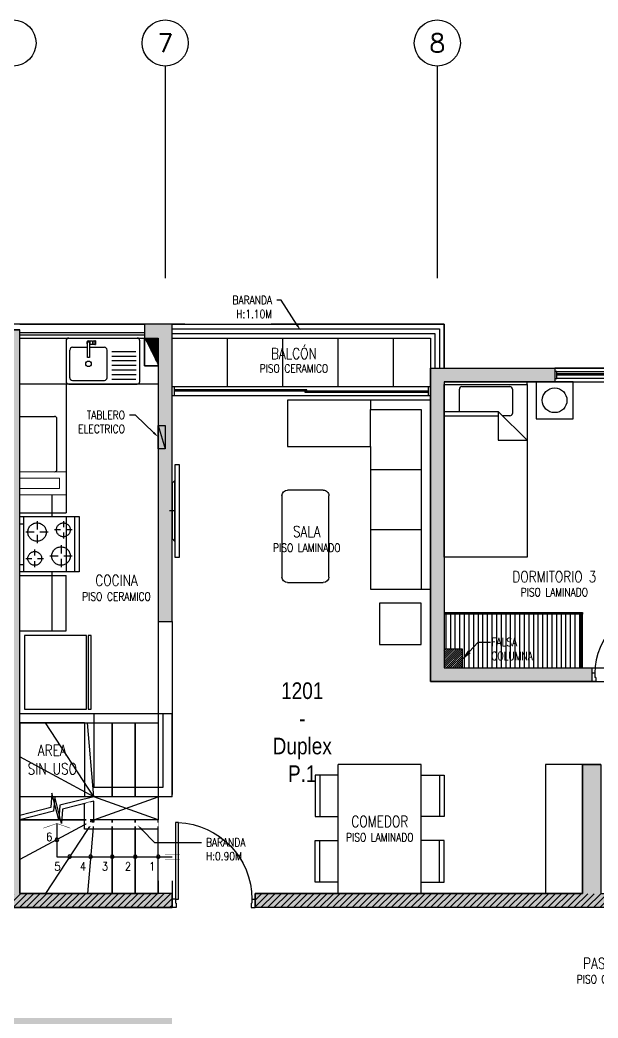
# Model space of a CAD drawing. Header units: millimetres. Extents: x -3 to 53, y -269 to 39.
# Drawn here: x 10.5 to 16.77, y -108.15 to -97.32 of the extents above; entities that cross this region are included whole.
import ezdxf
from ezdxf import colors
from ezdxf.entities.mleader import LeaderData, LeaderLine
from ezdxf.enums import TextEntityAlignment as Align
from ezdxf.math import Vec2, Vec3

# ---------------------------------------------------------------- set-up
doc = ezdxf.new("R2010")
doc.units = ezdxf.units.MM
doc.header["$LTSCALE"] = 15
doc.set_wipeout_variables(frame=1)
for name, pattern in [('HIDDEN2', [0.1875, 0.125, -0.0625]), ('PHANTOM', [63.5, 31.75, -6.35, 6.35, -6.35, 6.35, -6.35]), ('PHANTOM2', [1.25, 0.625, -0.125, 0.125, -0.125, 0.125, -0.125])]:
    doc.linetypes.add(name, pattern=pattern)
doc.layers.get('0').update_dxf_attribs({"color": 250})
for name, color, linetype in [('01', 250, 'Continuous'), ('A-BARANDAS', 250, 'Continuous'), ('A-COCINAS-LAV', 250, 'Continuous'), ('A-EJES', 251, 'PHANTOM'), ('A-EST HATCH', 250, 'Continuous'), ('A-EST PLACAS', 250, 'Continuous'), ('A-EST VIGAS', 250, 'HIDDEN2'), ('A-HATCH', 250, 'Continuous'), ('A-LINEAS', 250, 'Continuous'), ('A-MOBILIARIO', 250, 'Continuous'), ('A-MURO BAJO', 251, 'Continuous'), ('A-NUMERACIONDEP', 251, 'Continuous'), ('A-PROYECCIONES', 250, 'HIDDEN2'), ('A-TEXTO-ACABADO PISO', 250, 'Continuous'), ('A-TEXTO-AMBIENTE', 252, 'Continuous'), ('A-TEXTO-INDICACIONES', 250, 'Continuous'), ('DLP_MOBILIARIO FIJO', 250, 'Continuous'), ('MURO CF 60', 250, 'Continuous')]:
    doc.layers.add(name, color=color, linetype=linetype)
doc.layers.add('A-MUROS', color=252, linetype='Continuous', lineweight=30)
doc.layers.add('DLP_MURO ALTO', color=250, linetype='Continuous', lineweight=20)
doc.styles.add('R80', font='ARIALN.TTF', dxfattribs={"height": 2.03})
doc.styles.add('ROMANS', font='romans.shx', dxfattribs={"width": 0.8})
doc.styles.add('TXT_COTAS', font='romans.shx', dxfattribs={"width": 0.8})
pattern_1 = [(45, (359.999406, -86.67669), (-0.035355339, 0.035355339), [])]

# ---------------------------------------------------------------- blocks, each defined once
blk = doc.blocks.new('EST.P10')
at = {"layer": 'A-EST HATCH'}
h = blk.add_hatch(color=256, dxfattribs=at)
h.dxf.hatch_style = 1
h.paths.add_polyline_path([(39.55, -2.74), (39.55, 3.325), (37.9, 3.325), (37.9, 3.525), (39.7, 3.525), (39.7, 2.65), (41.2, 2.65), (41.2, 3.15), (41.35, 3.15), (41.35, 2.45), (39.7, 2.45), (39.7, -2.74)])
h.paths.add_polyline_path([(18.45, 7.325), (20.05, 7.325), (20.05, 10.425), (18.85, 10.425), (18.85, 10.575), (20.2, 10.575), (20.2, 7.175), (18.45, 7.175)])
h.paths.add_polyline_path([(17.65, 10.575), (17.5, 10.575), (17.5, 7.175), (17.65, 7.175)])
h.paths.add_polyline_path([(12.15, 11.05), (11.85, 11.05), (11.85, 10.9), (12, 10.9), (12, 7.825), (12.15, 7.825)])
h.paths.add_polyline_path([(15.1, 10.425), (15.1, 7.325), (16.7, 7.325), (16.7, 7.175), (14.95, 7.175), (14.95, 10.575), (16.3, 10.575), (16.3, 10.425)])
h.paths.add_polyline_path([(5.85, 10.9), (5.25, 10.9), (5.25, 11.05), (6, 11.05), (6, 7.65), (4.85, 7.65), (4.85, 7.8), (5.85, 7.8)])
h.paths.add_polyline_path([(4.05, 11.05), (4.05, 7.65), (3.9, 7.65), (3.9, 11.05)])
h.paths.add_polyline_path([(3.1, 7.8), (1.5, 7.8), (1.5, 10.9), (2.7, 10.9), (2.7, 11.05), (1.35, 11.05), (1.35, 7.65), (3.1, 7.65)])
h.paths.add_polyline_path([(5.85, -2.65), (5.25, -2.65), (5.25, -2.8), (6, -2.8), (6, 0.6), (4.85, 0.6), (4.85, 0.45), (5.85, 0.45)])
h.paths.add_polyline_path([(4.05, -2.8), (4.05, 0.6), (3.9, 0.6), (3.9, -2.8)])
h.paths.add_polyline_path([(3.1, 0.45), (1.5, 0.45), (1.5, -2.65), (2.7, -2.65), (2.7, -2.8), (1.35, -2.8), (1.35, 0.6), (3.1, 0.6)])
h.paths.add_polyline_path([(8.7, -0.35), (8.85, -0.35), (8.85, -2.65), (9, -2.65), (9, -2.8), (8.7, -2.8)])
h.paths.add_polyline_path([(18.45, 0.925), (20.05, 0.925), (20.05, -2.175), (18.85, -2.175), (18.85, -2.325), (20.2, -2.325), (20.2, 1.075), (18.45, 1.075)])
h.paths.add_polyline_path([(17.65, -2.325), (17.5, -2.325), (17.5, 1.075), (17.65, 1.075)])
h.paths.add_polyline_path([(12.15, -2.8), (11.85, -2.8), (11.85, -2.65), (12, -2.65), (12, 0.425), (12.15, 0.425)])
h.paths.add_polyline_path([(15.1, -2.175), (15.1, 0.925), (16.7, 0.925), (16.7, 1.075), (14.95, 1.075), (14.95, -2.325), (16.3, -2.325), (16.3, -2.175)])
h.paths.add_polyline_path([(31.6, 7.325), (30, 7.325), (30, 10.425), (31.2, 10.425), (31.2, 10.575), (29.85, 10.575), (29.85, 7.175), (31.6, 7.175)])
h.paths.add_polyline_path([(32.4, 10.575), (32.55, 10.575), (32.55, 7.175), (32.4, 7.175)])
h.paths.add_polyline_path([(38.2, 11.05), (38.2, 10.9), (38.05, 10.9), (38.05, 7.825), (37.9, 7.825), (37.9, 11.05)])
h.paths.add_polyline_path([(27.6, 4.725), (37, 4.725), (37, 4.875), (33.45, 4.875), (33.45, 6.275), (33.25, 6.275), (33.25, 4.875), (30.35, 4.875), (30.35, 6.275), (30.2, 6.275), (30.2, 4.875), (27.8, 4.875), (27.8, 6.125), (29.45, 6.125), (29.45, 6.275), (27.175, 6.275), (27.175, 6.125), (27.6, 6.125)])
h.paths.add_polyline_path([(34.95, 10.425), (34.95, 7.325), (33.35, 7.325), (33.35, 7.175), (35.1, 7.175), (35.1, 10.575), (33.75, 10.575), (33.75, 10.425)])
h.paths.add_polyline_path([(39.7, 5.8), (41.35, 5.8), (41.35, 5.1), (41.2, 5.1), (41.2, 5.6), (39.7, 5.6), (39.7, 4.725), (37.9, 4.725), (37.9, 4.925), (39.55, 4.925), (39.55, 10.99), (39.7, 10.99)])
h.paths.add_polyline_path([(44.2, 10.9), (44.8, 10.9), (44.8, 11.05), (44.05, 11.05), (44.05, 7.65), (45.2, 7.65), (45.2, 7.8), (44.2, 7.8)])
h.paths.add_polyline_path([(46, 11.05), (46, 7.65), (46.15, 7.65), (46.15, 11.05)])
h.paths.add_polyline_path([(46.95, 7.8), (48.55, 7.8), (48.55, 10.9), (47.35, 10.9), (47.35, 11.05), (48.7, 11.05), (48.7, 7.65), (46.95, 7.65)])
h.paths.add_polyline_path([(46, -2.8), (46, 0.6), (46.15, 0.6), (46.15, -2.8)])
h.paths.add_polyline_path([(46.95, 0.45), (48.55, 0.45), (48.55, -2.65), (47.35, -2.65), (47.35, -2.8), (48.7, -2.8), (48.7, 0.6), (46.95, 0.6)])
h.paths.add_polyline_path([(41.35, 0.7), (41.2, 0.7), (41.2, -2.65), (41.05, -2.65), (41.05, -2.8), (41.35, -2.8)])
h.paths.add_polyline_path([(31.6, 0.925), (30, 0.925), (30, -2.175), (31.2, -2.175), (31.2, -2.325), (29.85, -2.325), (29.85, 1.075), (31.6, 1.075)])
h.paths.add_polyline_path([(32.4, -2.325), (32.55, -2.325), (32.55, 1.075), (32.4, 1.075)])
h.paths.add_polyline_path([(37.9, -2.8), (38.2, -2.8), (38.2, -2.65), (38.05, -2.65), (38.05, 0.425), (37.9, 0.425)])
h.paths.add_polyline_path([(34.95, -2.175), (34.95, 0.925), (33.35, 0.925), (33.35, 1.075), (35.1, 1.075), (35.1, -2.325), (33.75, -2.325), (33.75, -2.175)])
h.paths.add_polyline_path([(10.35, 3.525), (12.15, 3.525), (12.15, 3.375), (10.5, 3.375), (10.5, -2.74), (10.35, -2.74), (10.35, 2.5), (8.7, 2.5), (8.7, 3.15), (8.85, 3.15), (8.85, 2.65), (10.35, 2.65)])
h.paths.add_polyline_path([(44.05, -2.8), (44.05, 0.6), (45.2, 0.6), (45.2, 0.45), (44.2, 0.45), (44.2, -2.65), (44.8, -2.65), (44.8, -2.8)])
h.paths.add_polyline_path([(46.953, 5.55), (47.1, 5.55), (47.1, 6.75), (44.95, 6.75), (44.95, 6.6), (45.4, 6.6), (45.4, 5), (45.6, 5), (45.6, 6.6), (46.95, 6.6), (46.95, 5.55)], flags=17)
h.paths.add_polyline_path([(46.953, 2.7), (47.1, 2.7), (47.1, 1.5), (44.95, 1.5), (44.95, 1.65), (45.4, 1.65), (45.4, 3.25), (45.6, 3.25), (45.6, 1.65), (46.95, 1.65), (46.95, 2.7)], flags=17)
h.paths.add_polyline_path([(41.2, 4.2), (44.05, 4.2), (44.05, 6.75), (44.2, 6.75), (44.2, 4.2), (46.95, 4.2), (46.95, 4.8), (47.1, 4.8), (47.1, 4.2), (49.9, 4.2), (49.9, 8.15), (49.85, 8.15), (49.85, 8.25), (50.05, 8.25), (50.05, 0), (49.85, 0), (49.85, 0.1), (49.9, 0.1), (49.9, 4.05), (47.1, 4.05), (47.1, 3.45), (46.95, 3.45), (46.95, 4.05), (44.2, 4.05), (44.2, 1.5), (44.05, 1.5), (44.05, 4.05), (41.2, 4.05)])
h.paths.add_polyline_path([(41.35, 11.05), (41.35, 7.55), (41.2, 7.55), (41.2, 10.9), (41.05, 10.9), (41.05, 11.05)])
h.paths.add_polyline_path([(27.15, 4.725), (25.15, 4.725), (25.15, 4.875), (27, 4.875), (27, 8.275), (25.15, 8.275), (25.15, 8.425), (27, 8.425), (27, 10.575), (27.85, 10.575), (27.85, 10.425), (27.15, 10.425)])
h.paths.add_polyline_path([(10.35, 10.99), (10.35, 5.75), (8.7, 5.75), (8.7, 5.1), (8.85, 5.1), (8.85, 5.6), (10.35, 5.6), (10.35, 4.725), (12.15, 4.725), (12.15, 4.875), (10.5, 4.875), (10.5, 10.99)])
h.paths.add_polyline_path([(2.95, 4.2), (0.15, 4.2), (0.15, 8.15), (0.2, 8.15), (0.2, 8.25), (0, 8.25), (0, 0), (0.2, 0), (0.2, 0.1), (0.15, 0.1), (0.15, 4.05), (2.95, 4.05), (2.95, 3.45), (3.1, 3.45), (3.1, 4.05), (5.85, 4.05), (5.85, 1.5), (6, 1.5), (6, 4.05), (8.85, 4.05), (8.85, 4.2), (6, 4.2), (6, 6.75), (5.85, 6.75), (5.85, 4.2), (3.1, 4.2), (3.1, 4.8), (2.95, 4.8)])
h.paths.add_polyline_path([(8.7, 11.05), (9, 11.05), (9, 10.9), (8.85, 10.9), (8.85, 8.6), (8.7, 8.6)])
h.paths.add_polyline_path([(3.097, 5.55), (2.95, 5.55), (2.95, 6.75), (5.1, 6.75), (5.1, 6.6), (4.65, 6.6), (4.65, 5), (4.45, 5), (4.45, 6.6), (3.1, 6.6), (3.1, 5.55)], flags=17)
h.paths.add_polyline_path([(3.097, 2.7), (2.95, 2.7), (2.95, 1.5), (5.1, 1.5), (5.1, 1.65), (4.65, 1.65), (4.65, 3.25), (4.45, 3.25), (4.45, 1.65), (3.1, 1.65), (3.1, 2.7)], flags=17)
h.paths.add_polyline_path([(23.35, 4.725), (23.2, 4.725), (23.2, 8.425), (23.35, 8.425)])
h.paths.add_polyline_path([(22.45, 6.125), (22.45, 4.725), (13.05, 4.725), (13.05, 4.875), (16.6, 4.875), (16.6, 6.275), (16.8, 6.275), (16.8, 4.875), (19.7, 4.875), (19.7, 6.275), (19.85, 6.275), (19.85, 4.875), (22.25, 4.875), (22.25, 6.125), (20.6, 6.125), (20.6, 6.275), (22.845, 6.275), (22.845, 6.125)])
h.paths.add_polyline_path([(29, 1.975), (29, 2.125), (27.2, 2.125), (27.2, 3.375), (29.75, 3.375), (29.75, 1.975), (29.9, 1.975), (29.9, 3.375), (33.25, 3.375), (33.25, 1.975), (33.45, 1.975), (33.45, 3.375), (37, 3.375), (37, 3.525), (27, 3.525), (27, 1.975)])
h.paths.add_polyline_path([(27, 1.95), (27, -1.775), (23.35, -1.775), (23.35, 0.875), (25.7, 0.875), (25.7, 1.425), (26, 1.425), (26, 1.575), (25.55, 1.575), (25.55, 1.025), (23.35, 1.025), (23.35, 3.375), (26, 3.375), (26, 3.525), (23.2, 3.525), (23.2, -1.925), (27, -1.925), (27, -2.325), (27.85, -2.325), (27.85, -2.175), (27.15, -2.175), (27.15, 1.95)])
at = {"layer": 'A-EST PLACAS'}
for points in [[(12.15, 11.05), (11.85, 11.05), (11.85, 10.9), (12, 10.9), (12, 7.825), (12.15, 7.825)], [(10.35, 10.99), (10.35, 5.75), (8.7, 5.75), (8.7, 5.1), (8.85, 5.1), (8.85, 5.6), (10.35, 5.6), (10.35, 4.725), (12.15, 4.725), (12.15, 4.875), (10.5, 4.875), (10.5, 10.99)], [(15.1, 10.425), (15.1, 7.325), (16.7, 7.325), (16.7, 7.175), (14.95, 7.175), (14.95, 10.575), (16.3, 10.575), (16.3, 10.425)], [(22.45, 6.125), (22.45, 4.725), (13.05, 4.725), (13.05, 4.875), (16.6, 4.875), (16.6, 6.275), (16.8, 6.275), (16.8, 4.875), (19.7, 4.875), (19.7, 6.275), (19.85, 6.275), (19.85, 4.875), (22.25, 4.875), (22.25, 6.125), (20.6, 6.125), (20.6, 6.275), (22.845, 6.275), (22.845, 6.125)]]:
    blk.add_lwpolyline(points, close=True, dxfattribs=at)
at = {"layer": 'A-EST VIGAS'}
for p, q in [((11.85, 11.05), (9, 11.05)), ((17.5, 10.575), (16.3, 10.575)), ((12, 7.825), (12, 4.875)), ((12.15, 7.825), (12.15, 4.875)), ((16.7, 7.325), (17.5, 7.325)), ((16.7, 7.175), (17.5, 7.175))]:
    blk.add_line(p, q, dxfattribs=at)
blk.add_lwpolyline([(15.1, 10.575), (15.1, 11.05), (12.15, 11.05)], dxfattribs=at)
blk = doc.blocks.new('_Dot')
at = {"color": 0, "linetype": 'ByBlock', "lineweight": -2}
blk.add_line((-0.5, 0), (-1, 0), dxfattribs=at)
at = {"color": 0, "linetype": 'ByBlock', "const_width": 0.5}
blk.add_lwpolyline([(-0.25, 0, 1), (0.25, 0, 1)], format="xyb", close=True, dxfattribs=at)
blk = doc.blocks.new('*U89')
blk.add_wipeout([(0, 0), (0, -0.02), (0.17, -0.02), (0.17, 0)])
blk.add_lwpolyline([(0, 0), (0.17, 0), (0.17, -0.02), (0, -0.02)], close=True)
blk = doc.blocks.new('LAV-COC_01')
for p, q in [((-0.07, 0.042, 0), (-0.07, 0.782, 0)), ((0.4, 0.812, 0), (-0.04, 0.812, 0)), ((0.225, 0.507, 0), (0.225, 0.772, 0)), ((0.275, 0.507, 0), (0.275, 0.772, 0)), ((0.325, 0.507, 0), (0.325, 0.772, 0)), ((0.375, 0.507, 0), (0.375, 0.768, 0)), ((0.43, 0.042, 0), (0.43, 0.782, 0)), ((0.36, 0.457, 0), (0.06, 0.457, 0)), ((0.03, 0.082, 0), (0.03, 0.427, 0)), ((0.39, 0.082, 0), (0.39, 0.427, 0)), ((-0.04, 0.012, 0), (0.4, 0.012, 0)), ((0.36, 0.052, 0), (0.06, 0.052, 0))]:
    blk.add_line(p, q)
at = {"extrusion": (-8.98137e-08, -2.25601e-18, 1)}
for p, q in [((0.075, 0.507, 0), (0.075, 0.768, 0)), ((0.125, 0.507, 0), (0.125, 0.772, 0)), ((0.175, 0.507, 0), (0.175, 0.772, 0))]:
    blk.add_line(p, q, dxfattribs=at)
at = {"extrusion": (-4.49068e-08, 3.60285e-08, 1), "elevation": 0}
for points in [[(0, 0.33), (0, 0.305), (-0.04, 0.305), (-0.04, 0.33)], [(0, 0.33), (-0.04, 0.33), (-0.04, 0.325), (0, 0.325)]]:
    blk.add_lwpolyline(points, close=True, dxfattribs=at)
blk.add_lwpolyline([(-0.04, 0.255), (-0.04, 0.3), (0, 0.3), (0, 0.265)], dxfattribs=at)
at = {"extrusion": (-4.49068e-08, 3.60285e-08, 1)}
blk.add_arc((-0.02, 0.255, 0), 0.02, 29.9997, 329.9997, dxfattribs=at)
for centre, start_param, end_param in [((-0.04, 0.782, 0), -0.785398, 0.785398), ((0.4, 0.782, 0), -2.356194, -0.785398), ((0.06, 0.427, 0), -0.785398, 0.785398), ((0.36, 0.427, 0), -2.356194, -0.785398), ((-0.04, 0.042, 0), 0.785398, 2.356194), ((0.06, 0.082, 0), 0.785398, 2.356194), ((0.36, 0.082, 0), 2.356194, 3.926991), ((0.4, 0.042, 0), 2.356194, 3.926991)]:
    blk.add_ellipse(centre, major_axis=(-0.0212, 0.0212), ratio=1, start_param=start_param, end_param=end_param)
blk.add_ellipse((0.21, 0.255, 0), major_axis=(-0.0212, 0.0212), ratio=1)
at = {"layer": '01', "extrusion": (-4.49068e-08, 3.60285e-08, 1), "elevation": 0}
for points in [[(-0.037, 0.3), (-0.037, 0.305)], [(-0.02, 0.3), (-0.02, 0.305)], [(-0.002, 0.3), (-0.002, 0.305)]]:
    blk.add_lwpolyline(points, dxfattribs=at)
at = {"extrusion": (-4.49068e-08, 3.60285e-08, 1), "rotation": 359.9380941588614}
blk.add_blockref('*U89', (-0.03, 0.265, 0), dxfattribs=at)
blk = doc.blocks.new('REFRI')
blk.add_wipeout([(0.4, 0), (-0.4, 0), (-0.4, -0.67), (0.4, -0.67)])
blk.add_wipeout([(-0.4, -0.69), (-0.4, -0.72), (0.4, -0.72), (0.4, -0.69)])
for points in [[(-0.4, 0), (-0.4, -0.67), (0.4, -0.67), (0.4, 0)], [(-0.4, -0.69), (-0.4, -0.72), (0.4, -0.72), (0.4, -0.69)]]:
    blk.add_lwpolyline(points, close=True)
blk = doc.blocks.new('ESC1')
at = {"layer": 'A-LINEAS', "linetype": 'Continuous'}
for points in [[(-0.8, 1.05), (-0.432, 0.957), (-0.421, 0.799), (-0.347, 1.09), (-0.335, 0.932), (0, 0.848)], [(-0.8, 1.002), (-0.462, 0.917), (-0.451, 0.759), (-0.377, 1.05), (-0.365, 0.892), (0, 0.8)], [(-0.4, 0.76), (-0.4, 0.4), (-1.65, 0.4)]]:
    blk.add_lwpolyline(points, dxfattribs=at)
at = {"layer": 'A-LINEAS', "const_width": 0.005}
for points in [[(-0.253, 0.709), (-0.4, 0.76), (-0.547, 0.709)], [(-1.574, 0.427), (-1.735, 0.427)], [(-1.574, 0.373), (-1.735, 0.373)]]:
    blk.add_lwpolyline(points, dxfattribs=at)
at = {"layer": 'A-LINEAS', "linetype": 'Continuous'}
for centre in [(-0.4, 0.584), (-1.5, 0.4), (-1.25, 0.4), (-1, 0.4), (-0.766, 0.4), (-0.538, 0.4)]:
    blk.add_circle(centre, 0.02, dxfattribs=at)
at = {"layer": 'A-MURO BAJO'}
for points in [[(0, 0.8), (-0.8, 0.8), (-0.8, 1.002)], [(-0.8, 0.8), (-0.733, 0)], [(-0.8, 0.8), (-0.276, 0)], [(-0.8, 0.8), (0, 0.368)]]:
    blk.add_lwpolyline(points, dxfattribs=at)
for points in [[(-1.5, 0.8), (-1.25, 0.8), (-1.25, 0), (-1.5, 0)], [(-1.25, 0.8), (-1, 0.8), (-1, 0), (-1.25, 0)], [(-1, 0.8), (0, 0.8), (0, 0), (-1, 0)]]:
    blk.add_lwpolyline(points, close=True, dxfattribs=at)
at = {"layer": 'A-PROYECCIONES'}
for points in [[(-1.5, 1.05), (-1.25, 1.05), (-1.25, 1.85), (-1.5, 1.85)], [(-1.25, 1.05), (-1, 1.05), (-1, 1.85), (-1.25, 1.85)], [(-1, 1.05), (0, 1.05), (0, 1.85), (-1, 1.85)]]:
    blk.add_lwpolyline(points, close=True, dxfattribs=at)
for points in [[(-0.8, 1.05), (-0.733, 1.85)], [(-0.8, 1.05), (-0.276, 1.85)], [(-0.8, 1.05), (0, 1.482)], [(-1.5, 1.05), (-1.5, 0.8), (-0.8, 1.05)], [(-0.8, 0.8), (-1.5, 1.05)], [(-0.8, 1.05), (0, 1.05), (0, 0.848)]]:
    blk.add_lwpolyline(points, dxfattribs=at)
blk.add_wipeout([(-1.5, 0.77), (-1.5, 0.73), (-0.72, 0.73), (-0.72, 0.982), (-0.76, 0.992), (-0.76, 0.77)]).dxf.layer = 'A-BARANDAS'
blk.add_lwpolyline([(-1.5, 0.7), (-0.7, 0.7), (-0.7, 0.977)], dxfattribs=at)
blk = doc.blocks.new('A$C33FC7C8B')
at = {"ltscale": 0.5}
for p, q in [((0, 0, 0), (0, 0.6, 0)), ((0, 0.6, 0), (0.6, 0.6, 0)), ((0.08, 0.64, 0), (0.52, 0.64, 0)), ((0.08, 0.64, 0), (0.08, 0.6, 0)), ((0.145, 0.575, 0), (0.145, 0.51, 0)), ((0.43, 0.485, 0), (0.43, 0.575, 0)), ((0.52, 0.64, 0), (0.52, 0.6, 0)), ((0.6, 0.6, 0), (0.6, 0, 0)), ((0.05, 0.48, 0), (0.115, 0.48, 0)), ((0.145, 0.45, 0), (0.145, 0.385, 0)), ((0.175, 0.48, 0), (0.24, 0.48, 0)), ((0.4, 0.455, 0), (0.31, 0.455, 0)), ((0.55, 0.455, 0), (0.46, 0.455, 0)), ((0.43, 0.335, 0), (0.43, 0.425, 0)), ((0.17, 0.225, 0), (0.17, 0.315, 0)), ((0.455, 0.2, 0), (0.455, 0.265, 0)), ((0.14, 0.195, 0), (0.05, 0.195, 0)), ((0.17, 0.075, 0), (0.17, 0.165, 0)), ((0.29, 0.195, 0), (0.2, 0.195, 0)), ((0.425, 0.17, 0), (0.36, 0.17, 0)), ((0.455, 0.075, 0), (0.455, 0.14, 0)), ((0.55, 0.17, 0), (0.485, 0.17, 0)), ((0.6, 0.05, 0), (0, 0.05, 0)), ((0.6, 0, 0), (0, 0, 0))]:
    blk.add_line(p, q, dxfattribs=at)
for centre, radius in [((0.145, 0.48), 0.075), ((0.43, 0.455), 0.1), ((0.17, 0.195), 0.1), ((0.455, 0.17), 0.075)]:
    blk.add_circle(centre, radius, dxfattribs=at)
blk = doc.blocks.new('A$C72FD42DB')
for p, q in [((0.325, 1.4, 0), (1.225, 1.4, 0)), ((0.325, 0), (0.325, 1.4, 0)), ((1.225, 0), (1.225, 1.4, 0)), ((0.325, 0), (1.225, 0))]:
    blk.add_line(p, q)
for points in [[(0.325, 1.285), (0.075, 1.285), (0.075, 0.835), (0.325, 0.835)], [(0.125, 1.285), (0.125, 0.835)], [(1.225, 1.285), (1.475, 1.285), (1.475, 0.835), (1.225, 0.835)], [(1.425, 1.285), (1.425, 0.835)], [(0.325, 0.125), (0.075, 0.125), (0.075, 0.575), (0.325, 0.575)], [(0.125, 0.125), (0.125, 0.575)], [(1.225, 0.125), (1.475, 0.125), (1.475, 0.575), (1.225, 0.575)], [(1.425, 0.125), (1.425, 0.575)]]:
    blk.add_lwpolyline(points)
blk = doc.blocks.new('A$C4BFA03A9')
for points in [[(0.06, -0.5), (0.11, -0.5), (0.11, 0.5), (0.06, 0.5)], [(0.03, -0.3), (0.06, -0.33), (0.06, 0.33), (0.03, 0.3)]]:
    blk.add_lwpolyline(points, close=True)
at = {"layer": 'A-PROYECCIONES', "ltscale": 0.15}
blk.add_line((0.06, 0), (0, 0), dxfattribs=at)
blk = doc.blocks.new('1 PLAZA')
for p, q in [((-0.286, -0.322), (-0.286, -0.078)), ((-0.259, -0.051), (0.262, -0.051)), ((0.289, -0.078), (0.289, -0.342)), ((-0.45, -0.322), (0.136, -0.322)), ((0.45, -0.632), (0.136, -0.322)), ((0.136, -0.322), (0.136, -0.632)), ((0.136, -0.371), (-0.45, -0.371)), ((0.262, -0.368), (0.183, -0.368)), ((0.136, -0.632), (0.45, -0.632))]:
    blk.add_line(p, q)
at = {"extrusion": (4.49068e-08, -3.60286e-08, 1), "elevation": 0}
blk.add_lwpolyline([(-0.45, -0.029), (0.45, -0.029), (0.45, 0), (-0.45, 0)], close=True, dxfattribs=at)
blk.add_lwpolyline([(-0.45, -1.9), (-0.45, -0.029), (0.45, -0.029), (0.45, -1.9)], close=True)
for centre, start, end in [((-0.259, -0.078), 90, 180), ((0.262, -0.078), 0, 90), ((0.262, -0.342), 270, 0)]:
    blk.add_arc(centre, 0.0267, start, end)
blk = doc.blocks.new('VELADOR')
blk.add_lwpolyline([(0, 0.4), (0, 0), (0.4, 0), (0.4, 0.4)], close=True)
blk.add_circle((0.2, 0.2), 0.134)
blk = doc.blocks.new('*U141')
for p, q in [((0.01, 0.755), (0.01, 0.8)), ((0.1, 0.765), (0.055, 0.765)), ((0.055, 0.755), (0.055, 0.765)), ((0.1, 0.765), (0.1, 0.8)), ((0.055, 0.755), (0.01, 0.755)), ((0.055, 0.045), (0.01, 0.045)), ((0.01, 0.045), (0.01, 0)), ((0.055, 0.045), (0.055, 0.035)), ((0.1, 0.035), (0.055, 0.035)), ((0.1, 0.035), (0.1, 0))]:
    blk.add_line(p, q)
blk.add_lwpolyline([(0.83, 0.07), (0.83, 0.035), (0.1, 0.035), (0.1, 0.07)], close=True)
at = {"linetype": 'HIDDEN2'}
blk.add_arc((0.1, 0.034), 0.731, 2.2301, 89.9672, dxfattribs=at)
blk = doc.blocks.new('VP.120')
at = {"layer": 'A-MURO BAJO'}
for p, q in [((0, 0), (1.2, 0)), ((0, -0.15), (1.2, -0.15))]:
    blk.add_line(p, q, dxfattribs=at)
at = {"layer": 'DLP_MOBILIARIO FIJO', "color": 251}
for p, q in [((0.02, -0.038), (1.18, -0.038)), ((1.18, -0.113), (0.02, -0.113))]:
    blk.add_line(p, q, dxfattribs=at)
at = {"layer": 'DLP_MOBILIARIO FIJO', "color": 6}
for points in [[(0, -0.113), (0.02, -0.113), (0.02, -0.038), (0, -0.038)], [(1.2, -0.113), (1.18, -0.113), (1.18, -0.038), (1.2, -0.038)]]:
    blk.add_lwpolyline(points, close=True, dxfattribs=at)
at = {"layer": 'DLP_MOBILIARIO FIJO', "elevation": 0}
for points in [[(0.61, -0.063), (0.02, -0.063), (0.02, -0.073), (0.61, -0.073)], [(0.59, -0.088), (1.18, -0.088), (1.18, -0.078), (0.59, -0.078)]]:
    blk.add_lwpolyline(points, close=True, dxfattribs=at)
blk = doc.blocks.new('*U140')
for p, q in [((0.01, 0.855), (0.01, 0.9)), ((0.1, 0.865), (0.1, 0.9)), ((0.055, 0.855), (0.01, 0.855)), ((0.1, 0.865), (0.055, 0.865)), ((0.055, 0.855), (0.055, 0.865)), ((0.055, 0.045), (0.01, 0.045)), ((0.01, 0.045), (0.01, 0)), ((0.055, 0.045), (0.055, 0.035)), ((0.1, 0.035), (0.055, 0.035)), ((0.1, 0.035), (0.1, 0))]:
    blk.add_line(p, q)
blk.add_lwpolyline([(0.93, 0.07), (0.93, 0.035), (0.1, 0.035), (0.1, 0.07)], close=True)
at = {"linetype": 'HIDDEN2'}
blk.add_arc((0.1, 0.034), 0.831, 2.2301, 89.9672, dxfattribs=at)
blk = doc.blocks.new('SOFA SEC')
for p, q in [((0, 0.65), (0.1, 0.65)), ((0.1, 0.65), (0.1, 0.1)), ((0.5, 0.65), (0.1, 0.65)), ((0.75, 0.65), (0.75, 0.1)), ((1.4, 0.65), (1.4, 0.1)), ((0.1, 0.1), (2.05, 0.1))]:
    blk.add_line(p, q)
blk.add_lwpolyline([(0.5, 1.55), (0.5, 0.65), (2.05, 0.65), (2.05, 0), (0, 0), (0, 1.55)], close=True)
blk = doc.blocks.new('MESA CENTRO')
for p, q in [((-0.194, 0), (0.194, 0)), ((-0.254, -0.942), (-0.254, -0.06)), ((0.254, -0.06), (0.254, -0.942)), ((0.194, -1.002), (-0.194, -1.002))]:
    blk.add_line(p, q)
for centre, start, end in [((-0.194, -0.06), 90, 180), ((0.194, -0.06), 0, 90), ((-0.194, -0.942), 180, 270), ((0.194, -0.942), 270, 0)]:
    blk.add_arc(centre, 0.06, start, end)
blk = doc.blocks.new('Tab.Electrico')
blk.add_hatch(color=256).paths.add_polyline_path([(0.075, 0), (0.075, 0.25), (0, 0)])
for p, q in [((0.075, 0.25), (0, 0)), ((0.075, 0.25), (0, 0.25)), ((0, 0.25), (0, 0)), ((0.075, 0), (0.075, 0.25)), ((0, 0), (0.075, 0))]:
    blk.add_line(p, q)
blk = doc.blocks.new('Ejes_Torre G')
at = {"layer": 'A-EJES', "linetype": 'PHANTOM2', "ltscale": 0.5}
for points in [[(12.075, 16.65), (12.075, 14.35)], [(15.025, 16.65), (15.025, 14.35)]]:
    blk.add_lwpolyline(points, dxfattribs=at)
at = {"layer": 'A-EJES', "linetype": 'Continuous'}
for centre in [(10.425, 16.9), (12.075, 16.9), (15.025, 16.9)]:
    blk.add_circle(centre, 0.25, dxfattribs=at)
at = {"layer": 'A-EJES', "linetype": 'Continuous', "style": 'ROMANS'}
for s, p in [('7', (12.075, 16.9)), ('8', (15.025, 16.9))]:
    blk.add_text(s, height=0.2, dxfattribs=at).set_placement(p, align=Align.MIDDLE_CENTER)

msp = doc.modelspace()

# ---------------------------------------------------------------- hatches: boundary and pattern name
at = {"layer": 'A-HATCH'}
h = msp.add_hatch(dxfattribs=at)
h.set_pattern_fill('ANSI31', color=256, scale=0.0035)
h.set_pattern_definition([(45, (0.107825, -111.674632), (-0.007857724, 0.007857724), [])])
edge = h.paths.add_edge_path()
edge.add_line((11.85, -100.7747), (12, -100.7747))
edge.add_line((12, -100.7747), (12, -101.0747))
h = msp.add_hatch(dxfattribs=at)
h.set_pattern_fill('_USER', color=256, scale=0.6, double=1, pattern_type=0)
h.set_pattern_definition([(0, (12.15, -100.77467), (0, 0.6), []), (90, (12.15, -100.77467), (-0.6, 4e-17), [])])
h.paths.add_polyline_path([(14.95, -100.7747), (14.95, -101.2997), (12.15, -101.2997), (12.15, -100.7747)])
h = msp.add_hatch(dxfattribs=at)
h.set_pattern_fill('ANSI31', color=256, scale=0.005)
h.set_pattern_definition([(45, (20.779702, -158.746784), (-0.01122532, 0.01122532), [])])
h.paths.add_polyline_path([(15.1, -104.1497), (15.3, -104.1497), (15.3, -104.3497), (15.1, -104.3497)])
at = {"layer": 'DLP_MOBILIARIO FIJO'}
h = msp.add_hatch(dxfattribs=at)
h.set_pattern_fill('_USER', color=256, scale=0.05, angle=270, pattern_type=0)
h.set_pattern_definition([(270, (-24.37999, -124.0447), (0.05, -9e-18), [])])
h.paths.add_polyline_path([(16.58, -103.7697), (16.58, -104.3497), (15.3, -104.3497), (15.3, -104.1497), (15.1, -104.1497), (15.1, -103.7697)])
at = {"layer": 'MURO CF 60'}
h = msp.add_hatch(dxfattribs=at)
h.set_pattern_fill('_USER', color=256, scale=0.05, angle=45, pattern_type=0)
h.set_pattern_definition(pattern_1)
h.paths.add_polyline_path([(13.0494, -106.8017), (19.7494, -106.8017), (19.7494, -106.9517), (13.0494, -106.9517)])

# ---------------------------------------------------------------- linework, layer by layer
for centre, start, end in [((10.8751, -101.6497, 0), 0, 90), ((10.8751, -102.1997, 0), 270, 0)]:
    msp.add_arc(centre, 0.025, start, end)
at = {"layer": 'A-BARANDAS', "elevation": 0}
for points in [[(12.15, -100.6747), (15.05, -100.6747), (15.05, -101.0997)], [(12.15, -100.7247), (15, -100.7247), (15, -101.0997)]]:
    msp.add_lwpolyline(points, dxfattribs=at)
at = {"layer": 'A-HATCH'}
msp.add_lwpolyline([(11.85, -100.7747), (12, -100.7747), (12, -101.0747)], dxfattribs=at)
at = {"layer": 'A-MOBILIARIO', "elevation": 0}
msp.add_lwpolyline([(14.4, -103.6497), (14.4, -104.0997), (14.85, -104.0997), (14.85, -103.6497)], close=True, dxfattribs=at)
at = {"layer": 'A-MURO BAJO'}
for p, q in [((10.5, -100.6247), (9, -100.6247)), ((10.5, -100.6247), (11.85, -100.6247)), ((15.1, -100.6247), (15.1, -101.0997)), ((12.17, -101.2997, 0), (14.93, -101.2997, 0)), ((14.93, -101.3997, 0), (12.17, -101.3997, 0))]:
    msp.add_line(p, q, dxfattribs=at)
at = {"layer": 'A-MURO BAJO', "elevation": 0}
for points in [[(12.15, -100.6247), (15.1, -100.6247)], [(12.15, -100.7747), (14.95, -100.7747), (14.95, -101.0997)]]:
    msp.add_lwpolyline(points, dxfattribs=at)
at = {"layer": 'A-MURO BAJO'}
msp.add_lwpolyline([(10.5, -100.7747), (12, -100.7747), (12, -101.2747), (10.5, -101.2747)], close=True, dxfattribs=at)
at = {"layer": 'A-MURO BAJO', "elevation": 0}
msp.add_lwpolyline([(16.6, -105.3997), (16.2, -105.3997), (16.2, -106.7997), (16.6, -106.7997)], close=True, dxfattribs=at)
at = {"layer": 'A-MUROS'}
for p, q in [((12.15, -100.6247), (11.85, -100.6247)), ((12.15, -103.8497), (12.15, -100.6247)), ((10.35, -100.6847), (10.5, -100.6847)), ((12, -101.0747), (12, -103.8497)), ((14.95, -101.0997), (14.95, -104.4997)), ((14.95, -101.0997), (16.3, -101.0997)), ((16.3, -101.0997), (16.3, -101.2497)), ((15.1, -101.2497), (15.1, -104.1497)), ((15.1, -101.2497), (16.3, -101.2497)), ((12, -103.8497), (12.15, -103.8497)), ((15.3, -104.1497), (15.1, -104.1497)), ((15.3, -104.3497), (15.3, -104.1497)), ((15.3, -104.3497), (16.7, -104.3497)), ((16.7, -104.3497), (16.7, -104.4997)), ((14.95, -104.4997), (16.7, -104.4997)), ((12.15, -104.8496), (12.05, -104.8496)), ((16.8, -105.3997), (16.6, -105.3997)), ((16.6, -105.3997), (16.6, -106.7997)), ((16.6, -106.7997), (13.05, -106.7997)), ((13.05, -106.7997), (13.05, -106.9497)), ((12.15, -106.9497), (10.35, -106.9497)), ((22.45, -106.9497), (13.05, -106.9497))]:
    msp.add_line(p, q, dxfattribs=at)
at = {"layer": 'A-PROYECCIONES'}
for p, q in [((10.5001, -101.6247, 0), (10.8751, -101.6247, 0)), ((10.9001, -102.1997, 0), (10.9001, -101.6497, 0)), ((10.85, -102.7096, 0), (10.85, -102.4747)), ((10.5, -102.6696, 0), (11, -102.6696, 0)), ((10.5, -103.3496, 0), (11, -103.3496, 0))]:
    msp.add_line(p, q, dxfattribs=at)
at = {"layer": 'A-PROYECCIONES', "elevation": 0}
msp.add_lwpolyline([(11, -102.7096), (11, -103.3096), (10.5, -103.3096), (10.5, -102.7096)], close=True, dxfattribs=at)
at = {"layer": 'DLP_MOBILIARIO FIJO', "elevation": 0}
for points in [[(12.17, -101.3997), (12.15, -101.3997), (12.15, -101.2997), (12.17, -101.2997)], [(14.95, -101.3997), (14.93, -101.3997), (14.93, -101.2997), (14.95, -101.2997)], [(13.61, -101.3372), (12.17, -101.3372), (12.17, -101.3472), (13.61, -101.3472)], [(13.59, -101.3622), (14.93, -101.3622), (14.93, -101.3522), (13.59, -101.3522)]]:
    msp.add_lwpolyline(points, close=True, dxfattribs=at)
at = {"layer": 'DLP_MOBILIARIO FIJO'}
msp.add_lwpolyline([(15.1, -103.7497), (15.1, -104.3497), (16.6, -104.3497)], dxfattribs=at)
at = {"layer": 'DLP_MOBILIARIO FIJO', "elevation": 0}
for points in [[(15.1, -103.7497), (16.6, -103.7497), (16.6, -103.7697), (15.1, -103.7697)], [(16.58, -103.7697), (16.58, -104.3497)], [(16.6, -104.3497), (16.6, -103.7697)]]:
    msp.add_lwpolyline(points, dxfattribs=at)
at = {"layer": 'DLP_MURO ALTO'}
for points in [[(10.5, -102.2247), (11, -102.2247), (11, -102.4747), (10.5, -102.4747)], [(10.5, -102.2947), (10.93, -102.2947), (10.93, -102.4047), (10.5, -102.4047)]]:
    msp.add_lwpolyline(points, dxfattribs=at)

# ---------------------------------------------------------------- block references
msp.add_blockref('VP.120', (16.3, -101.0997, 0))
at = {"xscale": -1}
msp.add_blockref('Tab.Electrico', (12.075, -101.9747), dxfattribs=at)
at = {"layer": 'A-EST PLACAS'}
msp.add_blockref('EST.P10', (0, -111.6747), dxfattribs=at)
at = {"layer": 'A-MOBILIARIO', "extrusion": (-4.49068e-08, 3.60286e-08, 1)}
for name, p in [('1 PLAZA', (15.55, -101.2497, 0)), ('VELADOR', (16.0971, -101.6497, 0))]:
    msp.add_blockref(name, p, dxfattribs=at)
at = {"layer": 'A-MOBILIARIO', "xscale": -1}
for name, p, rotation in [('SOFA SEC', (14.95, -101.4497, 0), 90.00043285210192), ('MESA CENTRO', (13.5947, -103.4268, 0), 180.0000225791111)]:
    msp.add_blockref(name, p, dxfattribs=dict(at, rotation=rotation))
at = {"layer": 'A-MOBILIARIO'}
msp.add_blockref('A$C4BFA03A9', (12.12, -102.6497, 0), dxfattribs=at)
at = {"layer": 'A-MOBILIARIO', "rotation": 90}
msp.add_blockref('*U141', (17.5, -104.5097, 0), dxfattribs=at)
at = {"layer": 'A-MOBILIARIO', "xscale": -1}
msp.add_blockref('A$C72FD42DB', (15.1755, -106.7997, 0), dxfattribs=at)
at = {"layer": 'A-PROYECCIONES', "ltscale": 0.5, "extrusion": (4.40218e-06, 0.000440452, 1), "rotation": 89.99999748287728}
msp.add_blockref('A$C33FC7C8B', (11.14, -103.3096, -0.0453), dxfattribs=at)

# ---------------------------------------------------------------- texts
at = {"layer": 'A-TEXTO-ACABADO PISO', "char_height": 0.09, "attachment_point": 2, "style": 'ROMANS'}
for s, width, insert in [('PISO CERAMICO', 1.20225, (13.4697, -101.0597)), ('PISO LAMINADO', 1.034523, (13.6099, -103.0045, 0)), ('PISO LAMINADO', 1.20225, (16.2938, -103.4861)), ('PISO CERAMICO', 1.20225, (11.5462, -103.5334)), ('PISO LAMINADO', 1.20225, (14.4012, -106.1447))]:
    msp.add_mtext_dynamic_manual_height_columns(s, width=width, gutter_width=12.5, heights=[0], dxfattribs=dict(at, insert=insert))
at = {"layer": 'A-TEXTO-ACABADO PISO', "insert": (16.9086, -107.6844, 0), "char_height": 0.09, "attachment_point": 2, "rotation": 0.00002, "style": 'ROMANS'}
msp.add_mtext_dynamic_manual_height_columns('PISO CERAMICO', width=1.20225, gutter_width=12.5, heights=[0], dxfattribs=at)
at = {"layer": 'A-TEXTO-AMBIENTE', "style": 'ROMANS', "width": 0.8}
for s, p in [('BALCÓN', (13.47, -101.0029, 0)), ('SALA', (13.61, -102.9332, 0)), ('COCINA', (11.5462, -103.4628, 0)), ('DORMITORIO 3', (16.2936, -103.4228, 0)), ('COMEDOR', (14.4012, -106.078, 0)), ('PASADIZO', (16.9102, -107.6165, 0))]:
    msp.add_text(s, height=0.12, dxfattribs=at).set_placement(p, align=Align.CENTER)
at = {"layer": 'A-TEXTO-AMBIENTE', "insert": (10.8497, -105.1867, 0), "char_height": 0.12, "width": 0.610665, "attachment_point": 2, "style": 'ROMANS'}
msp.add_mtext('AREA SIN USO', dxfattribs=at)

# ---------------------------------------------------------------- leaders
at = {"layer": 'A-NUMERACIONDEP'}
ml = msp.add_multileader_mtext('Standard', dxfattribs=at)
ml.set_content('1201 - Duplex P.1', color=256, style='R80')
ml.set_leader_properties(color=256)
ml.set_arrow_properties(name='DOT')
ml.build(insert=Vec2(0, 0))
ml.multileader.update_dxf_attribs({"leader_type": 0, "has_text_frame": 1, "text_left_attachment_type": 2, "text_right_attachment_type": 2, "dogleg_length": 0.36, "arrow_head_size": 0.06, "scale": 0.06})
ctx = ml.context
ctx.base_point, ctx.scale, ctx.char_height, ctx.arrow_head_size, ctx.landing_gap_size, ctx.plane_origin = Vec3(12.7052, -104.6246), 0.06, 0.18, 0.06, 0.06, Vec3(12.6525, -104.629)
ctx.left_attachment, ctx.right_attachment, ctx.text_align_type = 2, 2, 1
notes = []
notes.append((ctx, [(0, (1, 1, 0), (14.5072, -104.6246), (-1, 0), 0.0917, [(0, [(14.7938, -104.2757)], 0, [])])]))
ctx.mtext.insert, ctx.mtext.width, ctx.mtext.alignment, ctx.mtext.flow_direction = Vec3(13.5604, -104.5092), 1.648282, 2, 5
at = {"layer": 'A-TEXTO-INDICACIONES'}
ml = msp.add_multileader_mtext('Standard', dxfattribs=at)
ml.set_content('\\pxsm1;BARANDA \\P\\pt16;H:1.10M', color=256, style='TXT_COTAS')
ml.set_leader_properties(color=256)
ml.build(insert=Vec2(0, 0))
ml.multileader.update_dxf_attribs({"dogleg_length": 0.05, "arrow_head_size": 0.07})
ctx = ml.context
ctx.base_point, ctx.char_height, ctx.arrow_head_size, ctx.landing_gap_size, ctx.plane_origin = Vec3(12.7239, -100.3631), 0.09, 0.07, 0.05, Vec3(13.693, -100.7801)
ctx.text_align_type = 2
notes.append((ctx, [(0, (1, 1, 0), (13.3333, -100.3631), (-1, 0), 0.05, [(0, [(13.5432, -100.6935)], 0, [])])]))
ctx.mtext.insert, ctx.mtext.width, ctx.mtext.defined_height, ctx.mtext.alignment, ctx.mtext.flow_direction = Vec3(13.2333, -100.3181), 1.102183, 0.8046, 3, 5
ml = msp.add_multileader_mtext('Standard', dxfattribs=at)
ml.set_content('\\pxsm1,t16;TABLERO ELECTRICO', color=256, style='TXT_COTAS')
ml.set_leader_properties(color=256)
ml.build(insert=Vec2(0, 0))
ml.multileader.update_dxf_attribs({"dogleg_length": 0.05, "arrow_head_size": 0.07})
ctx = ml.context
ctx.base_point, ctx.char_height, ctx.arrow_head_size, ctx.landing_gap_size, ctx.plane_origin = Vec3(11.0488, -101.6099), 0.09, 0.07, 0.05, Vec3(12.1658, -101.6308)
ctx.text_align_type = 2
notes.append((ctx, [(0, (1, 1, 0), (11.7514, -101.6099), (-1, 0), 0.0644, [(0, [(12, -101.8497)], 0, [])])]))
ctx.mtext.insert, ctx.mtext.width, ctx.mtext.defined_height, ctx.mtext.alignment, ctx.mtext.flow_direction = Vec3(11.6371, -101.5649), 0.665701, 0.3008, 3, 5
ml = msp.add_multileader_mtext('Standard', dxfattribs=at)
ml.set_content('FALSA COLUMNA', color=256, style='ROMANS')
ml.set_leader_properties(color=7)
ml.build(insert=Vec2(0, 0))
ml.multileader.update_dxf_attribs({"dogleg_length": 1.3073, "arrow_head_size": 0.13, "scale": 0.1})
ctx = ml.context
ctx.base_point, ctx.scale, ctx.char_height, ctx.arrow_head_size, ctx.landing_gap_size, ctx.plane_origin = Vec3(15.6007, -104.0722), 0.1, 0.09, 0.13, 0.01, Vec3(15.3861, -103.0888)
notes.append((ctx, [(0, (1, 1, 0), (15.4699, -104.0722), (1, 0), 0.1307, [(0, [(15.2839, -104.2732)], 0, [])])]))
ctx.mtext.insert, ctx.mtext.width, ctx.mtext.defined_height, ctx.mtext.flow_direction = Vec3(15.6107, -104.0272), 0.532149, 0.5349, 5
for ctx, leaders in notes:
    for number, flags, end, landing, length, lines in leaders:
        leader = LeaderData()
        leader.index, (leader.has_last_leader_line, leader.has_dogleg_vector, leader.attachment_direction) = number, flags
        leader.last_leader_point, leader.dogleg_vector, leader.dogleg_length = Vec3(end), Vec3(landing), length
        for number, points, colour, breaks in lines:
            line = LeaderLine()
            line.index, line.vertices, line.color, line.breaks = number, Vec3.list(points), colors.encode_raw_color(colour), breaks
            leader.lines.append(line)
        ctx.leaders.append(leader)

# ---------------------------------------------------------------- next in the draw order: block references
at = {"xscale": -1}
msp.add_blockref('ESC1', (10.5, -106.7996), dxfattribs=at)
at = {"layer": 'A-COCINAS-LAV', "extrusion": (-3.60285e-08, -4.49068e-08, 1), "rotation": 270}
msp.add_blockref('LAV-COC_01', (10.9879, -100.8447, 0), dxfattribs=at)
at = {"layer": 'A-COCINAS-LAV', "extrusion": (4.49068e-08, 3.60284e-08, 1), "rotation": 90}
msp.add_blockref('REFRI', (10.55, -104.3996, 0), dxfattribs=at)

# ---------------------------------------------------------------- next in the draw order: hatches: boundary and pattern name
at = {"layer": 'MURO CF 60'}
h = msp.add_hatch(dxfattribs=at)
h.set_pattern_fill('_USER', color=256, scale=0.05, angle=45, pattern_type=0)
h.set_pattern_definition(pattern_1)
h.paths.add_polyline_path([(10.3494, -106.9517), (12.1494, -106.9517), (12.1494, -106.8017), (10.3494, -106.8017)])

# ---------------------------------------------------------------- next in the draw order: linework, layer by layer
msp.add_lwpolyline([(11.85, -100.7447), (10.5, -100.7447), (10.5, -100.7147), (11.85, -100.7147)], close=True)
at = {"layer": 'A-HATCH'}
msp.add_lwpolyline([(12, -101.0747), (11.85, -101.0747), (11.85, -100.7747), (12, -100.7747)], close=True, dxfattribs=at)
at = {"layer": 'A-MUROS'}
for p, q in [((11.85, -100.6247), (11.85, -101.0747)), ((10.5, -104.8496), (10.5, -100.6847)), ((11.85, -101.0747), (12, -101.0747)), ((11.3, -104.8496), (10.5, -104.8496)), ((11.3, -104.8496), (11.3, -105.6496)), ((12.05, -104.8496), (12.05, -105.6496)), ((12.15, -105.7496), (12.15, -104.8496)), ((10.5, -104.9496), (10.5, -106.7997)), ((11.2, -104.9496), (10.5, -104.9496)), ((11.2, -104.9496), (11.2, -105.7496)), ((12.05, -105.6496), (11.3, -105.6496)), ((12.15, -105.7496), (11.2, -105.7496)), ((12.15, -106.7997), (10.5, -106.7997)), ((12.15, -106.7997), (12.15, -106.9497))]:
    msp.add_line(p, q, dxfattribs=at)
at = {"layer": 'A-PROYECCIONES'}
for p, q in [((11, -101.2747, 0), (11, -102.6696, 0)), ((10.85, -103.9496, 0), (10.85, -103.3096, 0)), ((11, -103.9496, 0), (11, -103.3496, 0)), ((10.5, -103.9496), (11, -103.9496, 0)), ((12.05, -104.8496), (11.3, -104.8496))]:
    msp.add_line(p, q, dxfattribs=at)

# ---------------------------------------------------------------- next in the draw order: block references
at = {"layer": 'A-MOBILIARIO', "xscale": -1, "rotation": 270}
msp.add_blockref('*U140', (12.15, -106.9597), dxfattribs=at)
at = {"layer": 'A-MUROS'}
msp.add_blockref('Ejes_Torre G', (0, -114.4747), dxfattribs=at)

# ---------------------------------------------------------------- next in the draw order: texts
at = {"layer": 'A-TEXTO-INDICACIONES', "style": 'ROMANS', "width": 0.9}
for s, p in [('6', (10.7827, -106.2297)), ('5', (10.8715, -106.5501)), ('4', (11.1489, -106.5501)), ('3', (11.3865, -106.5501)), ('2', (11.6365, -106.5501)), ('1', (11.8981, -106.5501))]:
    msp.add_text(s, height=0.09, rotation=360, dxfattribs=at).set_placement(p)

# ---------------------------------------------------------------- next in the draw order: leaders
at = {"layer": 'A-TEXTO-INDICACIONES'}
ml = msp.add_multileader_mtext('Standard', dxfattribs=at)
ml.set_content('\\pxsm1;BARANDA \\P\\pt16;H:0.90M', color=256, style='TXT_COTAS')
ml.set_leader_properties(color=256)
ml.build(insert=Vec2(0, 0))
ml.multileader.update_dxf_attribs({"dogleg_length": 0.05, "arrow_head_size": 0.07})
ctx = ml.context
ctx.base_point, ctx.char_height, ctx.arrow_head_size, ctx.landing_gap_size, ctx.plane_origin = Vec3(12.4664, -106.2441), 0.09, 0.07, 0.05, Vec3(11.8096, -105.8033)
notes = []
notes.append((ctx, [(0, (1, 1, 0), (11.9595, -106.2441), (1, 0), 0.5069, [(0, [(11.7736, -106.0561)], 0, [])])]))
ctx.mtext.insert, ctx.mtext.width, ctx.mtext.defined_height, ctx.mtext.flow_direction = Vec3(12.5164, -106.1991), 1.149951, 0.8046, 5
for ctx, leaders in notes:
    for number, flags, end, landing, length, lines in leaders:
        leader = LeaderData()
        leader.index, (leader.has_last_leader_line, leader.has_dogleg_vector, leader.attachment_direction) = number, flags
        leader.last_leader_point, leader.dogleg_vector, leader.dogleg_length = Vec3(end), Vec3(landing), length
        for number, points, colour, breaks in lines:
            line = LeaderLine()
            line.index, line.vertices, line.color, line.breaks = number, Vec3.list(points), colors.encode_raw_color(colour), breaks
            leader.lines.append(line)
        ctx.leaders.append(leader)

doc.saveas('drawing.dxf')
